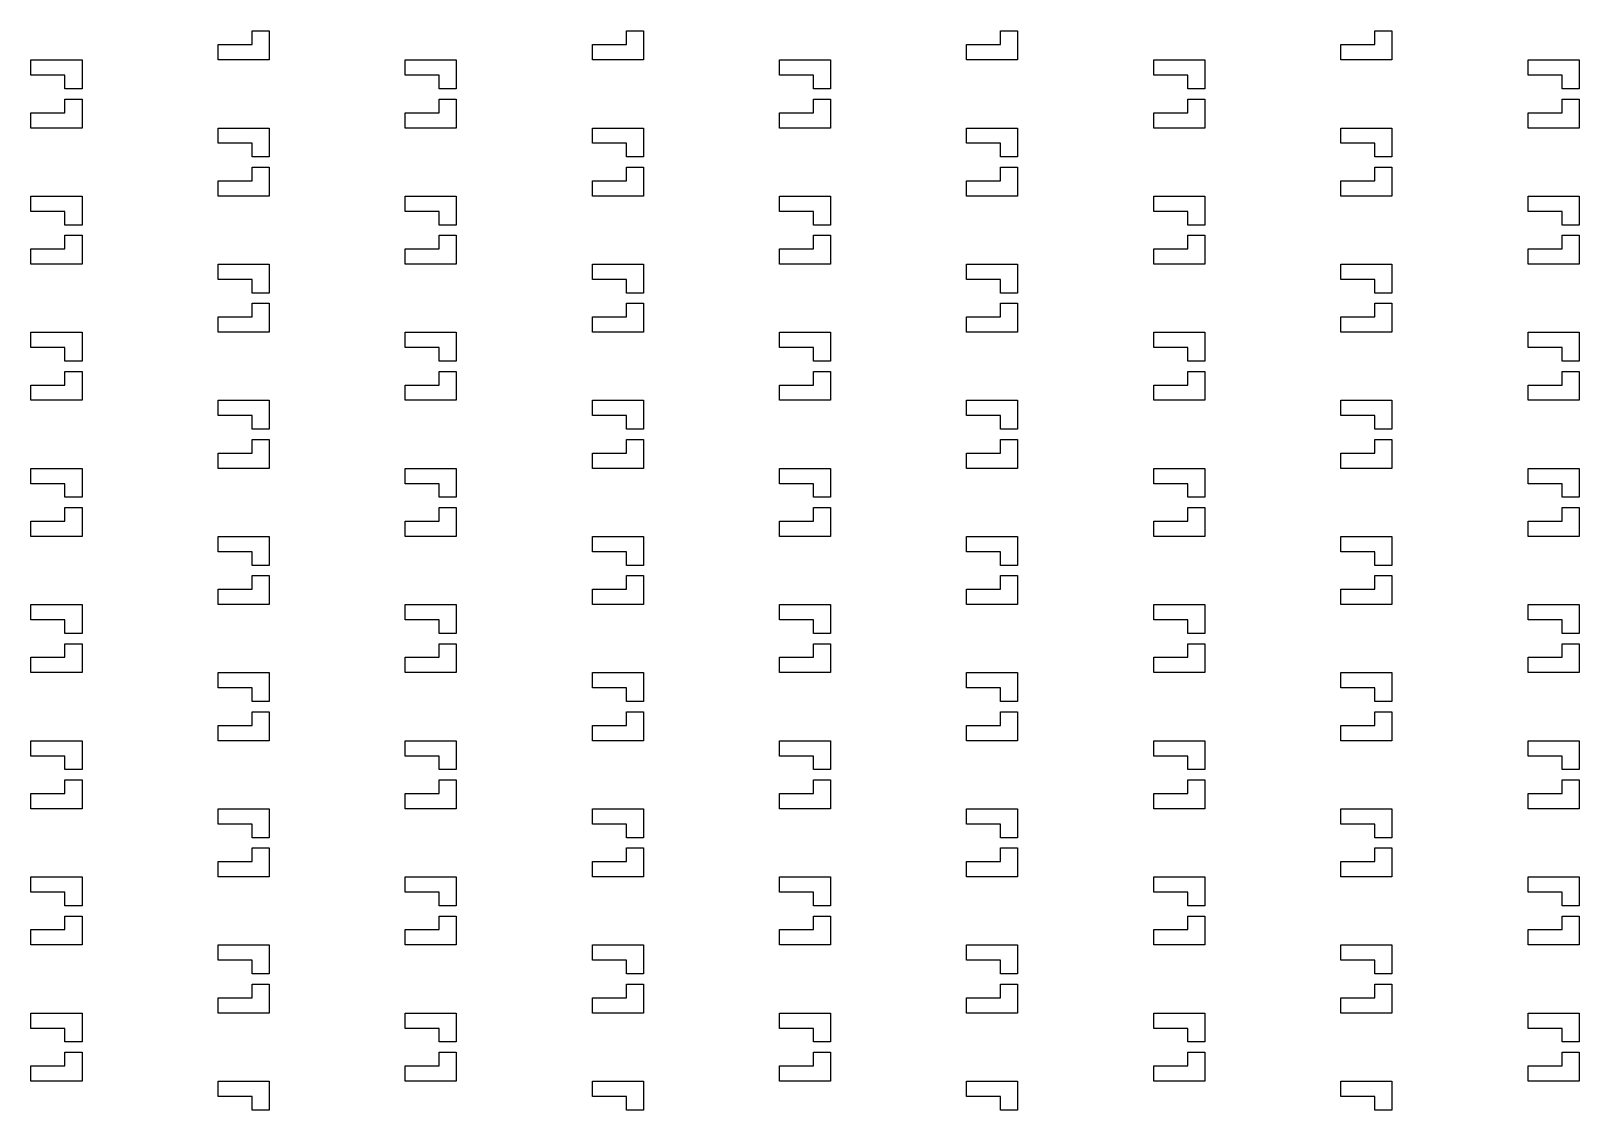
# Model space of a CAD drawing. Header units: millimetres. Extents: x 2102 to 86502, y 1818 to 64568.
# Drawn here: x 26474.5 to 26929.5, y 33165 to 33482 of the extents above; entities that cross this region are included whole.
import ezdxf

# ---------------------------------------------------------------- set-up
doc = ezdxf.new("R2010")
doc.units = ezdxf.units.MM
doc.layers.add('Layer-2', color=3, linetype='Continuous')

msp = doc.modelspace()

# ---------------------------------------------------------------- linework, layer by layer
at = {"layer": 'Layer-2'}
for p, q in [((26539.55, 33477.97), (26539.55, 33481.97)), ((26539.55, 33481.97), (26544.55, 33481.97)), ((26544.55, 33481.97), (26544.55, 33473.47)), ((26649.55, 33477.97), (26649.55, 33481.97)), ((26649.55, 33481.97), (26654.55, 33481.97)), ((26654.55, 33481.97), (26654.55, 33473.47)), ((26759.55, 33477.97), (26759.55, 33481.97)), ((26759.55, 33481.97), (26764.55, 33481.97)), ((26764.55, 33481.97), (26764.55, 33473.47)), ((26869.55, 33477.97), (26869.55, 33481.97)), ((26869.55, 33481.97), (26874.55, 33481.97)), ((26874.55, 33481.97), (26874.55, 33473.47)), ((26529.55, 33477.97), (26539.55, 33477.97)), ((26529.55, 33473.47), (26529.55, 33477.97)), ((26639.55, 33477.97), (26649.55, 33477.97)), ((26639.55, 33473.47), (26639.55, 33477.97)), ((26749.55, 33477.97), (26759.55, 33477.97)), ((26749.55, 33473.47), (26749.55, 33477.97)), ((26859.55, 33477.97), (26869.55, 33477.97)), ((26859.55, 33473.47), (26859.55, 33477.97)), ((26474.55, 33473.47), (26489.55, 33473.47)), ((26474.55, 33468.97), (26474.55, 33473.47)), ((26489.55, 33473.47), (26489.55, 33464.97)), ((26544.55, 33473.47), (26529.55, 33473.47)), ((26584.55, 33473.47), (26599.55, 33473.47)), ((26584.55, 33468.97), (26584.55, 33473.47)), ((26599.55, 33473.47), (26599.55, 33464.97)), ((26654.55, 33473.47), (26639.55, 33473.47)), ((26694.55, 33473.47), (26709.55, 33473.47)), ((26694.55, 33468.97), (26694.55, 33473.47)), ((26709.55, 33473.47), (26709.55, 33464.97)), ((26764.55, 33473.47), (26749.55, 33473.47)), ((26804.55, 33473.47), (26819.55, 33473.47)), ((26804.55, 33468.97), (26804.55, 33473.47)), ((26819.55, 33473.47), (26819.55, 33464.97)), ((26874.55, 33473.47), (26859.55, 33473.47)), ((26914.55, 33473.47), (26929.55, 33473.47)), ((26914.55, 33468.97), (26914.55, 33473.47)), ((26929.55, 33473.47), (26929.55, 33464.97)), ((26484.55, 33468.97), (26474.55, 33468.97)), ((26484.55, 33464.97), (26484.55, 33468.97)), ((26594.55, 33468.97), (26584.55, 33468.97)), ((26594.55, 33464.97), (26594.55, 33468.97)), ((26704.55, 33468.97), (26694.55, 33468.97)), ((26704.55, 33464.97), (26704.55, 33468.97)), ((26814.55, 33468.97), (26804.55, 33468.97)), ((26814.55, 33464.97), (26814.55, 33468.97)), ((26924.55, 33468.97), (26914.55, 33468.97)), ((26924.55, 33464.97), (26924.55, 33468.97)), ((26489.55, 33464.97), (26484.55, 33464.97)), ((26484.55, 33457.97), (26484.55, 33461.97)), ((26484.55, 33461.97), (26489.55, 33461.97)), ((26489.55, 33461.97), (26489.55, 33453.47)), ((26599.55, 33464.97), (26594.55, 33464.97)), ((26594.55, 33457.97), (26594.55, 33461.97)), ((26594.55, 33461.97), (26599.55, 33461.97)), ((26599.55, 33461.97), (26599.55, 33453.47)), ((26709.55, 33464.97), (26704.55, 33464.97)), ((26704.55, 33457.97), (26704.55, 33461.97)), ((26704.55, 33461.97), (26709.55, 33461.97)), ((26709.55, 33461.97), (26709.55, 33453.47)), ((26819.55, 33464.97), (26814.55, 33464.97)), ((26814.55, 33457.97), (26814.55, 33461.97)), ((26814.55, 33461.97), (26819.55, 33461.97)), ((26819.55, 33461.97), (26819.55, 33453.47)), ((26929.55, 33464.97), (26924.55, 33464.97)), ((26924.55, 33457.97), (26924.55, 33461.97)), ((26924.55, 33461.97), (26929.55, 33461.97)), ((26929.55, 33461.97), (26929.55, 33453.47)), ((26474.55, 33457.97), (26484.55, 33457.97)), ((26474.55, 33453.47), (26474.55, 33457.97)), ((26584.55, 33457.97), (26594.55, 33457.97)), ((26584.55, 33453.47), (26584.55, 33457.97)), ((26694.55, 33457.97), (26704.55, 33457.97)), ((26694.55, 33453.47), (26694.55, 33457.97)), ((26804.55, 33457.97), (26814.55, 33457.97)), ((26804.55, 33453.47), (26804.55, 33457.97)), ((26914.55, 33457.97), (26924.55, 33457.97)), ((26914.55, 33453.47), (26914.55, 33457.97)), ((26489.55, 33453.47), (26474.55, 33453.47)), ((26529.55, 33453.47), (26544.55, 33453.47)), ((26529.55, 33448.97), (26529.55, 33453.47)), ((26544.55, 33453.47), (26544.55, 33444.97)), ((26599.55, 33453.47), (26584.55, 33453.47)), ((26639.55, 33453.47), (26654.55, 33453.47)), ((26639.55, 33448.97), (26639.55, 33453.47)), ((26654.55, 33453.47), (26654.55, 33444.97)), ((26709.55, 33453.47), (26694.55, 33453.47)), ((26749.55, 33453.47), (26764.55, 33453.47)), ((26749.55, 33448.97), (26749.55, 33453.47)), ((26764.55, 33453.47), (26764.55, 33444.97)), ((26819.55, 33453.47), (26804.55, 33453.47)), ((26859.55, 33453.47), (26874.55, 33453.47)), ((26859.55, 33448.97), (26859.55, 33453.47)), ((26874.55, 33453.47), (26874.55, 33444.97)), ((26929.55, 33453.47), (26914.55, 33453.47)), ((26539.55, 33448.97), (26529.55, 33448.97)), ((26539.55, 33444.97), (26539.55, 33448.97)), ((26649.55, 33448.97), (26639.55, 33448.97)), ((26649.55, 33444.97), (26649.55, 33448.97)), ((26759.55, 33448.97), (26749.55, 33448.97)), ((26759.55, 33444.97), (26759.55, 33448.97)), ((26869.55, 33448.97), (26859.55, 33448.97)), ((26869.55, 33444.97), (26869.55, 33448.97)), ((26544.55, 33444.97), (26539.55, 33444.97)), ((26654.55, 33444.97), (26649.55, 33444.97)), ((26764.55, 33444.97), (26759.55, 33444.97)), ((26874.55, 33444.97), (26869.55, 33444.97)), ((26529.55, 33437.97), (26539.55, 33437.97)), ((26529.55, 33433.47), (26529.55, 33437.97)), ((26539.55, 33437.97), (26539.55, 33441.97)), ((26539.55, 33441.97), (26544.55, 33441.97)), ((26544.55, 33441.97), (26544.55, 33433.47)), ((26639.55, 33437.97), (26649.55, 33437.97)), ((26639.55, 33433.47), (26639.55, 33437.97)), ((26649.55, 33437.97), (26649.55, 33441.97)), ((26649.55, 33441.97), (26654.55, 33441.97)), ((26654.55, 33441.97), (26654.55, 33433.47)), ((26749.55, 33437.97), (26759.55, 33437.97)), ((26749.55, 33433.47), (26749.55, 33437.97)), ((26759.55, 33437.97), (26759.55, 33441.97)), ((26759.55, 33441.97), (26764.55, 33441.97)), ((26764.55, 33441.97), (26764.55, 33433.47)), ((26859.55, 33437.97), (26869.55, 33437.97)), ((26859.55, 33433.47), (26859.55, 33437.97)), ((26869.55, 33437.97), (26869.55, 33441.97)), ((26869.55, 33441.97), (26874.55, 33441.97)), ((26874.55, 33441.97), (26874.55, 33433.47)), ((26474.55, 33433.47), (26489.55, 33433.47)), ((26474.55, 33428.97), (26474.55, 33433.47)), ((26489.55, 33433.47), (26489.55, 33424.97)), ((26544.55, 33433.47), (26529.55, 33433.47)), ((26584.55, 33433.47), (26599.55, 33433.47)), ((26584.55, 33428.97), (26584.55, 33433.47)), ((26599.55, 33433.47), (26599.55, 33424.97)), ((26654.55, 33433.47), (26639.55, 33433.47)), ((26694.55, 33433.47), (26709.55, 33433.47)), ((26694.55, 33428.97), (26694.55, 33433.47)), ((26709.55, 33433.47), (26709.55, 33424.97)), ((26764.55, 33433.47), (26749.55, 33433.47)), ((26804.55, 33433.47), (26819.55, 33433.47)), ((26804.55, 33428.97), (26804.55, 33433.47)), ((26819.55, 33433.47), (26819.55, 33424.97)), ((26874.55, 33433.47), (26859.55, 33433.47)), ((26914.55, 33433.47), (26929.55, 33433.47)), ((26914.55, 33428.97), (26914.55, 33433.47)), ((26929.55, 33433.47), (26929.55, 33424.97)), ((26484.55, 33428.97), (26474.55, 33428.97)), ((26484.55, 33424.97), (26484.55, 33428.97)), ((26594.55, 33428.97), (26584.55, 33428.97)), ((26594.55, 33424.97), (26594.55, 33428.97)), ((26704.55, 33428.97), (26694.55, 33428.97)), ((26704.55, 33424.97), (26704.55, 33428.97)), ((26814.55, 33428.97), (26804.55, 33428.97)), ((26814.55, 33424.97), (26814.55, 33428.97)), ((26924.55, 33428.97), (26914.55, 33428.97)), ((26924.55, 33424.97), (26924.55, 33428.97)), ((26489.55, 33424.97), (26484.55, 33424.97)), ((26599.55, 33424.97), (26594.55, 33424.97)), ((26709.55, 33424.97), (26704.55, 33424.97)), ((26819.55, 33424.97), (26814.55, 33424.97)), ((26929.55, 33424.97), (26924.55, 33424.97)), ((26484.55, 33417.97), (26484.55, 33421.97)), ((26484.55, 33421.97), (26489.55, 33421.97)), ((26489.55, 33421.97), (26489.55, 33413.47)), ((26594.55, 33417.97), (26594.55, 33421.97)), ((26594.55, 33421.97), (26599.55, 33421.97)), ((26599.55, 33421.97), (26599.55, 33413.47)), ((26704.55, 33417.97), (26704.55, 33421.97)), ((26704.55, 33421.97), (26709.55, 33421.97)), ((26709.55, 33421.97), (26709.55, 33413.47)), ((26814.55, 33417.97), (26814.55, 33421.97)), ((26814.55, 33421.97), (26819.55, 33421.97)), ((26819.55, 33421.97), (26819.55, 33413.47)), ((26924.55, 33417.97), (26924.55, 33421.97)), ((26924.55, 33421.97), (26929.55, 33421.97)), ((26929.55, 33421.97), (26929.55, 33413.47)), ((26474.55, 33417.97), (26484.55, 33417.97)), ((26474.55, 33413.47), (26474.55, 33417.97)), ((26584.55, 33417.97), (26594.55, 33417.97)), ((26584.55, 33413.47), (26584.55, 33417.97)), ((26694.55, 33417.97), (26704.55, 33417.97)), ((26694.55, 33413.47), (26694.55, 33417.97)), ((26804.55, 33417.97), (26814.55, 33417.97)), ((26804.55, 33413.47), (26804.55, 33417.97)), ((26914.55, 33417.97), (26924.55, 33417.97)), ((26914.55, 33413.47), (26914.55, 33417.97)), ((26489.55, 33413.47), (26474.55, 33413.47)), ((26529.55, 33413.47), (26544.55, 33413.47)), ((26529.55, 33408.97), (26529.55, 33413.47)), ((26544.55, 33413.47), (26544.55, 33404.97)), ((26599.55, 33413.47), (26584.55, 33413.47)), ((26639.55, 33413.47), (26654.55, 33413.47)), ((26639.55, 33408.97), (26639.55, 33413.47)), ((26654.55, 33413.47), (26654.55, 33404.97)), ((26709.55, 33413.47), (26694.55, 33413.47)), ((26749.55, 33413.47), (26764.55, 33413.47)), ((26749.55, 33408.97), (26749.55, 33413.47)), ((26764.55, 33413.47), (26764.55, 33404.97)), ((26819.55, 33413.47), (26804.55, 33413.47)), ((26859.55, 33413.47), (26874.55, 33413.47)), ((26859.55, 33408.97), (26859.55, 33413.47)), ((26874.55, 33413.47), (26874.55, 33404.97)), ((26929.55, 33413.47), (26914.55, 33413.47)), ((26539.55, 33408.97), (26529.55, 33408.97)), ((26539.55, 33404.97), (26539.55, 33408.97)), ((26649.55, 33408.97), (26639.55, 33408.97)), ((26649.55, 33404.97), (26649.55, 33408.97)), ((26759.55, 33408.97), (26749.55, 33408.97)), ((26759.55, 33404.97), (26759.55, 33408.97)), ((26869.55, 33408.97), (26859.55, 33408.97)), ((26869.55, 33404.97), (26869.55, 33408.97)), ((26544.55, 33404.97), (26539.55, 33404.97)), ((26539.55, 33397.97), (26539.55, 33401.97)), ((26539.55, 33401.97), (26544.55, 33401.97)), ((26544.55, 33401.97), (26544.55, 33393.47)), ((26654.55, 33404.97), (26649.55, 33404.97)), ((26649.55, 33397.97), (26649.55, 33401.97)), ((26649.55, 33401.97), (26654.55, 33401.97)), ((26654.55, 33401.97), (26654.55, 33393.47)), ((26764.55, 33404.97), (26759.55, 33404.97)), ((26759.55, 33397.97), (26759.55, 33401.97)), ((26759.55, 33401.97), (26764.55, 33401.97)), ((26764.55, 33401.97), (26764.55, 33393.47)), ((26874.55, 33404.97), (26869.55, 33404.97)), ((26869.55, 33397.97), (26869.55, 33401.97)), ((26869.55, 33401.97), (26874.55, 33401.97)), ((26874.55, 33401.97), (26874.55, 33393.47)), ((26529.55, 33397.97), (26539.55, 33397.97)), ((26529.55, 33393.47), (26529.55, 33397.97)), ((26639.55, 33397.97), (26649.55, 33397.97)), ((26639.55, 33393.47), (26639.55, 33397.97)), ((26749.55, 33397.97), (26759.55, 33397.97)), ((26749.55, 33393.47), (26749.55, 33397.97)), ((26859.55, 33397.97), (26869.55, 33397.97)), ((26859.55, 33393.47), (26859.55, 33397.97)), ((26474.55, 33393.47), (26489.55, 33393.47)), ((26474.55, 33388.97), (26474.55, 33393.47)), ((26489.55, 33393.47), (26489.55, 33384.97)), ((26544.55, 33393.47), (26529.55, 33393.47)), ((26584.55, 33393.47), (26599.55, 33393.47)), ((26584.55, 33388.97), (26584.55, 33393.47)), ((26599.55, 33393.47), (26599.55, 33384.97)), ((26654.55, 33393.47), (26639.55, 33393.47)), ((26694.55, 33393.47), (26709.55, 33393.47)), ((26694.55, 33388.97), (26694.55, 33393.47)), ((26709.55, 33393.47), (26709.55, 33384.97)), ((26764.55, 33393.47), (26749.55, 33393.47)), ((26804.55, 33393.47), (26819.55, 33393.47)), ((26804.55, 33388.97), (26804.55, 33393.47)), ((26819.55, 33393.47), (26819.55, 33384.97)), ((26874.55, 33393.47), (26859.55, 33393.47)), ((26914.55, 33393.47), (26929.55, 33393.47)), ((26914.55, 33388.97), (26914.55, 33393.47)), ((26929.55, 33393.47), (26929.55, 33384.97)), ((26484.55, 33388.97), (26474.55, 33388.97)), ((26484.55, 33384.97), (26484.55, 33388.97)), ((26594.55, 33388.97), (26584.55, 33388.97)), ((26594.55, 33384.97), (26594.55, 33388.97)), ((26704.55, 33388.97), (26694.55, 33388.97)), ((26704.55, 33384.97), (26704.55, 33388.97)), ((26814.55, 33388.97), (26804.55, 33388.97)), ((26814.55, 33384.97), (26814.55, 33388.97)), ((26924.55, 33388.97), (26914.55, 33388.97)), ((26924.55, 33384.97), (26924.55, 33388.97)), ((26489.55, 33384.97), (26484.55, 33384.97)), ((26599.55, 33384.97), (26594.55, 33384.97)), ((26709.55, 33384.97), (26704.55, 33384.97)), ((26819.55, 33384.97), (26814.55, 33384.97)), ((26929.55, 33384.97), (26924.55, 33384.97)), ((26484.55, 33377.97), (26484.55, 33381.97)), ((26484.55, 33381.97), (26489.55, 33381.97)), ((26489.55, 33381.97), (26489.55, 33373.47)), ((26594.55, 33377.97), (26594.55, 33381.97)), ((26594.55, 33381.97), (26599.55, 33381.97)), ((26599.55, 33381.97), (26599.55, 33373.47)), ((26704.55, 33377.97), (26704.55, 33381.97)), ((26704.55, 33381.97), (26709.55, 33381.97)), ((26709.55, 33381.97), (26709.55, 33373.47)), ((26814.55, 33377.97), (26814.55, 33381.97)), ((26814.55, 33381.97), (26819.55, 33381.97)), ((26819.55, 33381.97), (26819.55, 33373.47)), ((26924.55, 33377.97), (26924.55, 33381.97)), ((26924.55, 33381.97), (26929.55, 33381.97)), ((26929.55, 33381.97), (26929.55, 33373.47)), ((26474.55, 33377.97), (26484.55, 33377.97)), ((26474.55, 33373.47), (26474.55, 33377.97)), ((26584.55, 33377.97), (26594.55, 33377.97)), ((26584.55, 33373.47), (26584.55, 33377.97)), ((26694.55, 33377.97), (26704.55, 33377.97)), ((26694.55, 33373.47), (26694.55, 33377.97)), ((26804.55, 33377.97), (26814.55, 33377.97)), ((26804.55, 33373.47), (26804.55, 33377.97)), ((26914.55, 33377.97), (26924.55, 33377.97)), ((26914.55, 33373.47), (26914.55, 33377.97)), ((26489.55, 33373.47), (26474.55, 33373.47)), ((26529.55, 33373.47), (26544.55, 33373.47)), ((26529.55, 33368.97), (26529.55, 33373.47)), ((26544.55, 33373.47), (26544.55, 33364.97)), ((26599.55, 33373.47), (26584.55, 33373.47)), ((26639.55, 33373.47), (26654.55, 33373.47)), ((26639.55, 33368.97), (26639.55, 33373.47)), ((26654.55, 33373.47), (26654.55, 33364.97)), ((26709.55, 33373.47), (26694.55, 33373.47)), ((26749.55, 33373.47), (26764.55, 33373.47)), ((26749.55, 33368.97), (26749.55, 33373.47)), ((26764.55, 33373.47), (26764.55, 33364.97)), ((26819.55, 33373.47), (26804.55, 33373.47)), ((26859.55, 33373.47), (26874.55, 33373.47)), ((26859.55, 33368.97), (26859.55, 33373.47)), ((26874.55, 33373.47), (26874.55, 33364.97)), ((26929.55, 33373.47), (26914.55, 33373.47)), ((26539.55, 33368.97), (26529.55, 33368.97)), ((26539.55, 33364.97), (26539.55, 33368.97)), ((26649.55, 33368.97), (26639.55, 33368.97)), ((26649.55, 33364.97), (26649.55, 33368.97)), ((26759.55, 33368.97), (26749.55, 33368.97)), ((26759.55, 33364.97), (26759.55, 33368.97)), ((26869.55, 33368.97), (26859.55, 33368.97)), ((26869.55, 33364.97), (26869.55, 33368.97)), ((26544.55, 33364.97), (26539.55, 33364.97)), ((26539.55, 33357.97), (26539.55, 33361.97)), ((26539.55, 33361.97), (26544.55, 33361.97)), ((26544.55, 33361.97), (26544.55, 33353.47)), ((26654.55, 33364.97), (26649.55, 33364.97)), ((26649.55, 33357.97), (26649.55, 33361.97)), ((26649.55, 33361.97), (26654.55, 33361.97)), ((26654.55, 33361.97), (26654.55, 33353.47)), ((26764.55, 33364.97), (26759.55, 33364.97)), ((26759.55, 33357.97), (26759.55, 33361.97)), ((26759.55, 33361.97), (26764.55, 33361.97)), ((26764.55, 33361.97), (26764.55, 33353.47)), ((26874.55, 33364.97), (26869.55, 33364.97)), ((26869.55, 33357.97), (26869.55, 33361.97)), ((26869.55, 33361.97), (26874.55, 33361.97)), ((26874.55, 33361.97), (26874.55, 33353.47)), ((26529.55, 33357.97), (26539.55, 33357.97)), ((26529.55, 33353.47), (26529.55, 33357.97)), ((26639.55, 33357.97), (26649.55, 33357.97)), ((26639.55, 33353.47), (26639.55, 33357.97)), ((26749.55, 33357.97), (26759.55, 33357.97)), ((26749.55, 33353.47), (26749.55, 33357.97)), ((26859.55, 33357.97), (26869.55, 33357.97)), ((26859.55, 33353.47), (26859.55, 33357.97)), ((26474.55, 33353.47), (26489.55, 33353.47)), ((26474.55, 33348.97), (26474.55, 33353.47)), ((26489.55, 33353.47), (26489.55, 33344.97)), ((26544.55, 33353.47), (26529.55, 33353.47)), ((26584.55, 33353.47), (26599.55, 33353.47)), ((26584.55, 33348.97), (26584.55, 33353.47)), ((26599.55, 33353.47), (26599.55, 33344.97)), ((26654.55, 33353.47), (26639.55, 33353.47)), ((26694.55, 33353.47), (26709.55, 33353.47)), ((26694.55, 33348.97), (26694.55, 33353.47)), ((26709.55, 33353.47), (26709.55, 33344.97)), ((26764.55, 33353.47), (26749.55, 33353.47)), ((26804.55, 33353.47), (26819.55, 33353.47)), ((26804.55, 33348.97), (26804.55, 33353.47)), ((26819.55, 33353.47), (26819.55, 33344.97)), ((26874.55, 33353.47), (26859.55, 33353.47)), ((26914.55, 33353.47), (26929.55, 33353.47)), ((26914.55, 33348.97), (26914.55, 33353.47)), ((26929.55, 33353.47), (26929.55, 33344.97)), ((26484.55, 33348.97), (26474.55, 33348.97)), ((26484.55, 33344.97), (26484.55, 33348.97)), ((26594.55, 33348.97), (26584.55, 33348.97)), ((26594.55, 33344.97), (26594.55, 33348.97)), ((26704.55, 33348.97), (26694.55, 33348.97)), ((26704.55, 33344.97), (26704.55, 33348.97)), ((26814.55, 33348.97), (26804.55, 33348.97)), ((26814.55, 33344.97), (26814.55, 33348.97)), ((26924.55, 33348.97), (26914.55, 33348.97)), ((26924.55, 33344.97), (26924.55, 33348.97)), ((26489.55, 33344.97), (26484.55, 33344.97)), ((26599.55, 33344.97), (26594.55, 33344.97)), ((26709.55, 33344.97), (26704.55, 33344.97)), ((26819.55, 33344.97), (26814.55, 33344.97)), ((26929.55, 33344.97), (26924.55, 33344.97)), ((26474.55, 33337.97), (26484.55, 33337.97)), ((26474.55, 33333.47), (26474.55, 33337.97)), ((26484.55, 33337.97), (26484.55, 33341.97)), ((26484.55, 33341.97), (26489.55, 33341.97)), ((26489.55, 33341.97), (26489.55, 33333.47)), ((26584.55, 33337.97), (26594.55, 33337.97)), ((26584.55, 33333.47), (26584.55, 33337.97)), ((26594.55, 33337.97), (26594.55, 33341.97)), ((26594.55, 33341.97), (26599.55, 33341.97)), ((26599.55, 33341.97), (26599.55, 33333.47)), ((26694.55, 33337.97), (26704.55, 33337.97)), ((26694.55, 33333.47), (26694.55, 33337.97)), ((26704.55, 33337.97), (26704.55, 33341.97)), ((26704.55, 33341.97), (26709.55, 33341.97)), ((26709.55, 33341.97), (26709.55, 33333.47)), ((26804.55, 33337.97), (26814.55, 33337.97)), ((26804.55, 33333.47), (26804.55, 33337.97)), ((26814.55, 33337.97), (26814.55, 33341.97)), ((26814.55, 33341.97), (26819.55, 33341.97)), ((26819.55, 33341.97), (26819.55, 33333.47)), ((26914.55, 33337.97), (26924.55, 33337.97)), ((26914.55, 33333.47), (26914.55, 33337.97)), ((26924.55, 33337.97), (26924.55, 33341.97)), ((26924.55, 33341.97), (26929.55, 33341.97)), ((26929.55, 33341.97), (26929.55, 33333.47)), ((26489.55, 33333.47), (26474.55, 33333.47)), ((26529.55, 33333.47), (26544.55, 33333.47)), ((26529.55, 33328.97), (26529.55, 33333.47)), ((26544.55, 33333.47), (26544.55, 33324.97)), ((26599.55, 33333.47), (26584.55, 33333.47)), ((26639.55, 33333.47), (26654.55, 33333.47)), ((26639.55, 33328.97), (26639.55, 33333.47)), ((26654.55, 33333.47), (26654.55, 33324.97)), ((26709.55, 33333.47), (26694.55, 33333.47)), ((26749.55, 33333.47), (26764.55, 33333.47)), ((26749.55, 33328.97), (26749.55, 33333.47)), ((26764.55, 33333.47), (26764.55, 33324.97)), ((26819.55, 33333.47), (26804.55, 33333.47)), ((26859.55, 33333.47), (26874.55, 33333.47)), ((26859.55, 33328.97), (26859.55, 33333.47)), ((26874.55, 33333.47), (26874.55, 33324.97)), ((26929.55, 33333.47), (26914.55, 33333.47)), ((26539.55, 33328.97), (26529.55, 33328.97)), ((26539.55, 33324.97), (26539.55, 33328.97)), ((26649.55, 33328.97), (26639.55, 33328.97)), ((26649.55, 33324.97), (26649.55, 33328.97)), ((26759.55, 33328.97), (26749.55, 33328.97)), ((26759.55, 33324.97), (26759.55, 33328.97)), ((26869.55, 33328.97), (26859.55, 33328.97)), ((26869.55, 33324.97), (26869.55, 33328.97)), ((26544.55, 33324.97), (26539.55, 33324.97)), ((26654.55, 33324.97), (26649.55, 33324.97)), ((26764.55, 33324.97), (26759.55, 33324.97)), ((26874.55, 33324.97), (26869.55, 33324.97)), ((26539.55, 33317.97), (26539.55, 33321.97)), ((26539.55, 33321.97), (26544.55, 33321.97)), ((26544.55, 33321.97), (26544.55, 33313.47)), ((26649.55, 33317.97), (26649.55, 33321.97)), ((26649.55, 33321.97), (26654.55, 33321.97)), ((26654.55, 33321.97), (26654.55, 33313.47)), ((26759.55, 33317.97), (26759.55, 33321.97)), ((26759.55, 33321.97), (26764.55, 33321.97)), ((26764.55, 33321.97), (26764.55, 33313.47)), ((26869.55, 33317.97), (26869.55, 33321.97)), ((26869.55, 33321.97), (26874.55, 33321.97)), ((26874.55, 33321.97), (26874.55, 33313.47)), ((26529.55, 33317.97), (26539.55, 33317.97)), ((26529.55, 33313.47), (26529.55, 33317.97)), ((26639.55, 33317.97), (26649.55, 33317.97)), ((26639.55, 33313.47), (26639.55, 33317.97)), ((26749.55, 33317.97), (26759.55, 33317.97)), ((26749.55, 33313.47), (26749.55, 33317.97)), ((26859.55, 33317.97), (26869.55, 33317.97)), ((26859.55, 33313.47), (26859.55, 33317.97)), ((26474.55, 33313.47), (26489.55, 33313.47)), ((26474.55, 33308.97), (26474.55, 33313.47)), ((26489.55, 33313.47), (26489.55, 33304.97)), ((26544.55, 33313.47), (26529.55, 33313.47)), ((26584.55, 33313.47), (26599.55, 33313.47)), ((26584.55, 33308.97), (26584.55, 33313.47)), ((26599.55, 33313.47), (26599.55, 33304.97)), ((26654.55, 33313.47), (26639.55, 33313.47)), ((26694.55, 33313.47), (26709.55, 33313.47)), ((26694.55, 33308.97), (26694.55, 33313.47)), ((26709.55, 33313.47), (26709.55, 33304.97)), ((26764.55, 33313.47), (26749.55, 33313.47)), ((26804.55, 33313.47), (26819.55, 33313.47)), ((26804.55, 33308.97), (26804.55, 33313.47)), ((26819.55, 33313.47), (26819.55, 33304.97)), ((26874.55, 33313.47), (26859.55, 33313.47)), ((26914.55, 33313.47), (26929.55, 33313.47)), ((26914.55, 33308.97), (26914.55, 33313.47)), ((26929.55, 33313.47), (26929.55, 33304.97)), ((26484.55, 33308.97), (26474.55, 33308.97)), ((26484.55, 33304.97), (26484.55, 33308.97)), ((26594.55, 33308.97), (26584.55, 33308.97)), ((26594.55, 33304.97), (26594.55, 33308.97)), ((26704.55, 33308.97), (26694.55, 33308.97)), ((26704.55, 33304.97), (26704.55, 33308.97)), ((26814.55, 33308.97), (26804.55, 33308.97)), ((26814.55, 33304.97), (26814.55, 33308.97)), ((26924.55, 33308.97), (26914.55, 33308.97)), ((26924.55, 33304.97), (26924.55, 33308.97)), ((26489.55, 33304.97), (26484.55, 33304.97)), ((26484.55, 33297.97), (26484.55, 33301.97)), ((26484.55, 33301.97), (26489.55, 33301.97)), ((26489.55, 33301.97), (26489.55, 33293.47)), ((26599.55, 33304.97), (26594.55, 33304.97)), ((26594.55, 33297.97), (26594.55, 33301.97)), ((26594.55, 33301.97), (26599.55, 33301.97)), ((26599.55, 33301.97), (26599.55, 33293.47)), ((26709.55, 33304.97), (26704.55, 33304.97)), ((26704.55, 33297.97), (26704.55, 33301.97)), ((26704.55, 33301.97), (26709.55, 33301.97)), ((26709.55, 33301.97), (26709.55, 33293.47)), ((26819.55, 33304.97), (26814.55, 33304.97)), ((26814.55, 33297.97), (26814.55, 33301.97)), ((26814.55, 33301.97), (26819.55, 33301.97)), ((26819.55, 33301.97), (26819.55, 33293.47)), ((26929.55, 33304.97), (26924.55, 33304.97)), ((26924.55, 33297.97), (26924.55, 33301.97)), ((26924.55, 33301.97), (26929.55, 33301.97)), ((26929.55, 33301.97), (26929.55, 33293.47)), ((26474.55, 33297.97), (26484.55, 33297.97)), ((26474.55, 33293.47), (26474.55, 33297.97)), ((26584.55, 33297.97), (26594.55, 33297.97)), ((26584.55, 33293.47), (26584.55, 33297.97)), ((26694.55, 33297.97), (26704.55, 33297.97)), ((26694.55, 33293.47), (26694.55, 33297.97)), ((26804.55, 33297.97), (26814.55, 33297.97)), ((26804.55, 33293.47), (26804.55, 33297.97)), ((26914.55, 33297.97), (26924.55, 33297.97)), ((26914.55, 33293.47), (26914.55, 33297.97)), ((26489.55, 33293.47), (26474.55, 33293.47)), ((26529.55, 33293.47), (26544.55, 33293.47)), ((26529.55, 33288.97), (26529.55, 33293.47)), ((26544.55, 33293.47), (26544.55, 33284.97)), ((26599.55, 33293.47), (26584.55, 33293.47)), ((26639.55, 33293.47), (26654.55, 33293.47)), ((26639.55, 33288.97), (26639.55, 33293.47)), ((26654.55, 33293.47), (26654.55, 33284.97)), ((26709.55, 33293.47), (26694.55, 33293.47)), ((26749.55, 33293.47), (26764.55, 33293.47)), ((26749.55, 33288.97), (26749.55, 33293.47)), ((26764.55, 33293.47), (26764.55, 33284.97)), ((26819.55, 33293.47), (26804.55, 33293.47)), ((26859.55, 33293.47), (26874.55, 33293.47)), ((26859.55, 33288.97), (26859.55, 33293.47)), ((26874.55, 33293.47), (26874.55, 33284.97)), ((26929.55, 33293.47), (26914.55, 33293.47)), ((26539.55, 33288.97), (26529.55, 33288.97)), ((26539.55, 33284.97), (26539.55, 33288.97)), ((26649.55, 33288.97), (26639.55, 33288.97)), ((26649.55, 33284.97), (26649.55, 33288.97)), ((26759.55, 33288.97), (26749.55, 33288.97)), ((26759.55, 33284.97), (26759.55, 33288.97)), ((26869.55, 33288.97), (26859.55, 33288.97)), ((26869.55, 33284.97), (26869.55, 33288.97)), ((26544.55, 33284.97), (26539.55, 33284.97)), ((26654.55, 33284.97), (26649.55, 33284.97)), ((26764.55, 33284.97), (26759.55, 33284.97)), ((26874.55, 33284.97), (26869.55, 33284.97)), ((26539.55, 33277.97), (26539.55, 33281.97)), ((26539.55, 33281.97), (26544.55, 33281.97)), ((26544.55, 33281.97), (26544.55, 33273.47)), ((26649.55, 33277.97), (26649.55, 33281.97)), ((26649.55, 33281.97), (26654.55, 33281.97)), ((26654.55, 33281.97), (26654.55, 33273.47)), ((26759.55, 33277.97), (26759.55, 33281.97)), ((26759.55, 33281.97), (26764.55, 33281.97)), ((26764.55, 33281.97), (26764.55, 33273.47)), ((26869.55, 33277.97), (26869.55, 33281.97)), ((26869.55, 33281.97), (26874.55, 33281.97)), ((26874.55, 33281.97), (26874.55, 33273.47)), ((26529.55, 33277.97), (26539.55, 33277.97)), ((26529.55, 33273.47), (26529.55, 33277.97)), ((26639.55, 33277.97), (26649.55, 33277.97)), ((26639.55, 33273.47), (26639.55, 33277.97)), ((26749.55, 33277.97), (26759.55, 33277.97)), ((26749.55, 33273.47), (26749.55, 33277.97)), ((26859.55, 33277.97), (26869.55, 33277.97)), ((26859.55, 33273.47), (26859.55, 33277.97)), ((26474.55, 33273.47), (26489.55, 33273.47)), ((26474.55, 33268.97), (26474.55, 33273.47)), ((26489.55, 33273.47), (26489.55, 33264.97)), ((26544.55, 33273.47), (26529.55, 33273.47)), ((26584.55, 33273.47), (26599.55, 33273.47)), ((26584.55, 33268.97), (26584.55, 33273.47)), ((26599.55, 33273.47), (26599.55, 33264.97)), ((26654.55, 33273.47), (26639.55, 33273.47)), ((26694.55, 33273.47), (26709.55, 33273.47)), ((26694.55, 33268.97), (26694.55, 33273.47)), ((26709.55, 33273.47), (26709.55, 33264.97)), ((26764.55, 33273.47), (26749.55, 33273.47)), ((26804.55, 33273.47), (26819.55, 33273.47)), ((26804.55, 33268.97), (26804.55, 33273.47)), ((26819.55, 33273.47), (26819.55, 33264.97)), ((26874.55, 33273.47), (26859.55, 33273.47)), ((26914.55, 33273.47), (26929.55, 33273.47)), ((26914.55, 33268.97), (26914.55, 33273.47)), ((26929.55, 33273.47), (26929.55, 33264.97)), ((26484.55, 33268.97), (26474.55, 33268.97)), ((26484.55, 33264.97), (26484.55, 33268.97)), ((26594.55, 33268.97), (26584.55, 33268.97)), ((26594.55, 33264.97), (26594.55, 33268.97)), ((26704.55, 33268.97), (26694.55, 33268.97)), ((26704.55, 33264.97), (26704.55, 33268.97)), ((26814.55, 33268.97), (26804.55, 33268.97)), ((26814.55, 33264.97), (26814.55, 33268.97)), ((26924.55, 33268.97), (26914.55, 33268.97)), ((26924.55, 33264.97), (26924.55, 33268.97)), ((26489.55, 33264.97), (26484.55, 33264.97)), ((26484.55, 33257.97), (26484.55, 33261.97)), ((26484.55, 33261.97), (26489.55, 33261.97)), ((26489.55, 33261.97), (26489.55, 33253.47)), ((26599.55, 33264.97), (26594.55, 33264.97)), ((26594.55, 33257.97), (26594.55, 33261.97)), ((26594.55, 33261.97), (26599.55, 33261.97)), ((26599.55, 33261.97), (26599.55, 33253.47)), ((26709.55, 33264.97), (26704.55, 33264.97)), ((26704.55, 33257.97), (26704.55, 33261.97)), ((26704.55, 33261.97), (26709.55, 33261.97)), ((26709.55, 33261.97), (26709.55, 33253.47)), ((26819.55, 33264.97), (26814.55, 33264.97)), ((26814.55, 33257.97), (26814.55, 33261.97)), ((26814.55, 33261.97), (26819.55, 33261.97)), ((26819.55, 33261.97), (26819.55, 33253.47)), ((26929.55, 33264.97), (26924.55, 33264.97)), ((26924.55, 33257.97), (26924.55, 33261.97)), ((26924.55, 33261.97), (26929.55, 33261.97)), ((26929.55, 33261.97), (26929.55, 33253.47)), ((26474.55, 33257.97), (26484.55, 33257.97)), ((26474.55, 33253.47), (26474.55, 33257.97)), ((26584.55, 33257.97), (26594.55, 33257.97)), ((26584.55, 33253.47), (26584.55, 33257.97)), ((26694.55, 33257.97), (26704.55, 33257.97)), ((26694.55, 33253.47), (26694.55, 33257.97)), ((26804.55, 33257.97), (26814.55, 33257.97)), ((26804.55, 33253.47), (26804.55, 33257.97)), ((26914.55, 33257.97), (26924.55, 33257.97)), ((26914.55, 33253.47), (26914.55, 33257.97)), ((26489.55, 33253.47), (26474.55, 33253.47)), ((26529.55, 33253.47), (26544.55, 33253.47)), ((26529.55, 33248.97), (26529.55, 33253.47)), ((26544.55, 33253.47), (26544.55, 33244.97)), ((26599.55, 33253.47), (26584.55, 33253.47)), ((26639.55, 33253.47), (26654.55, 33253.47)), ((26639.55, 33248.97), (26639.55, 33253.47)), ((26654.55, 33253.47), (26654.55, 33244.97)), ((26709.55, 33253.47), (26694.55, 33253.47)), ((26749.55, 33253.47), (26764.55, 33253.47)), ((26749.55, 33248.97), (26749.55, 33253.47)), ((26764.55, 33253.47), (26764.55, 33244.97)), ((26819.55, 33253.47), (26804.55, 33253.47)), ((26859.55, 33253.47), (26874.55, 33253.47)), ((26859.55, 33248.97), (26859.55, 33253.47)), ((26874.55, 33253.47), (26874.55, 33244.97)), ((26929.55, 33253.47), (26914.55, 33253.47)), ((26539.55, 33248.97), (26529.55, 33248.97)), ((26539.55, 33244.97), (26539.55, 33248.97)), ((26649.55, 33248.97), (26639.55, 33248.97)), ((26649.55, 33244.97), (26649.55, 33248.97)), ((26759.55, 33248.97), (26749.55, 33248.97)), ((26759.55, 33244.97), (26759.55, 33248.97)), ((26869.55, 33248.97), (26859.55, 33248.97)), ((26869.55, 33244.97), (26869.55, 33248.97)), ((26544.55, 33244.97), (26539.55, 33244.97)), ((26654.55, 33244.97), (26649.55, 33244.97)), ((26764.55, 33244.97), (26759.55, 33244.97)), ((26874.55, 33244.97), (26869.55, 33244.97)), ((26529.55, 33237.97), (26539.55, 33237.97)), ((26529.55, 33233.47), (26529.55, 33237.97)), ((26539.55, 33237.97), (26539.55, 33241.97)), ((26539.55, 33241.97), (26544.55, 33241.97)), ((26544.55, 33241.97), (26544.55, 33233.47)), ((26639.55, 33237.97), (26649.55, 33237.97)), ((26639.55, 33233.47), (26639.55, 33237.97)), ((26649.55, 33237.97), (26649.55, 33241.97)), ((26649.55, 33241.97), (26654.55, 33241.97)), ((26654.55, 33241.97), (26654.55, 33233.47)), ((26749.55, 33237.97), (26759.55, 33237.97)), ((26749.55, 33233.47), (26749.55, 33237.97)), ((26759.55, 33237.97), (26759.55, 33241.97)), ((26759.55, 33241.97), (26764.55, 33241.97)), ((26764.55, 33241.97), (26764.55, 33233.47)), ((26859.55, 33237.97), (26869.55, 33237.97)), ((26859.55, 33233.47), (26859.55, 33237.97)), ((26869.55, 33237.97), (26869.55, 33241.97)), ((26869.55, 33241.97), (26874.55, 33241.97)), ((26874.55, 33241.97), (26874.55, 33233.47)), ((26474.55, 33233.47), (26489.55, 33233.47)), ((26474.55, 33228.97), (26474.55, 33233.47)), ((26489.55, 33233.47), (26489.55, 33224.97)), ((26544.55, 33233.47), (26529.55, 33233.47)), ((26584.55, 33233.47), (26599.55, 33233.47)), ((26584.55, 33228.97), (26584.55, 33233.47)), ((26599.55, 33233.47), (26599.55, 33224.97)), ((26654.55, 33233.47), (26639.55, 33233.47)), ((26694.55, 33233.47), (26709.55, 33233.47)), ((26694.55, 33228.97), (26694.55, 33233.47)), ((26709.55, 33233.47), (26709.55, 33224.97)), ((26764.55, 33233.47), (26749.55, 33233.47)), ((26804.55, 33233.47), (26819.55, 33233.47)), ((26804.55, 33228.97), (26804.55, 33233.47)), ((26819.55, 33233.47), (26819.55, 33224.97)), ((26874.55, 33233.47), (26859.55, 33233.47)), ((26914.55, 33233.47), (26929.55, 33233.47)), ((26914.55, 33228.97), (26914.55, 33233.47)), ((26929.55, 33233.47), (26929.55, 33224.97)), ((26484.55, 33228.97), (26474.55, 33228.97)), ((26484.55, 33224.97), (26484.55, 33228.97)), ((26594.55, 33228.97), (26584.55, 33228.97)), ((26594.55, 33224.97), (26594.55, 33228.97)), ((26704.55, 33228.97), (26694.55, 33228.97)), ((26704.55, 33224.97), (26704.55, 33228.97)), ((26814.55, 33228.97), (26804.55, 33228.97)), ((26814.55, 33224.97), (26814.55, 33228.97)), ((26924.55, 33228.97), (26914.55, 33228.97)), ((26924.55, 33224.97), (26924.55, 33228.97)), ((26489.55, 33224.97), (26484.55, 33224.97)), ((26599.55, 33224.97), (26594.55, 33224.97)), ((26709.55, 33224.97), (26704.55, 33224.97)), ((26819.55, 33224.97), (26814.55, 33224.97)), ((26929.55, 33224.97), (26924.55, 33224.97)), ((26484.55, 33217.97), (26484.55, 33221.97)), ((26484.55, 33221.97), (26489.55, 33221.97)), ((26489.55, 33221.97), (26489.55, 33213.47)), ((26594.55, 33217.97), (26594.55, 33221.97)), ((26594.55, 33221.97), (26599.55, 33221.97)), ((26599.55, 33221.97), (26599.55, 33213.47)), ((26704.55, 33217.97), (26704.55, 33221.97)), ((26704.55, 33221.97), (26709.55, 33221.97)), ((26709.55, 33221.97), (26709.55, 33213.47)), ((26814.55, 33217.97), (26814.55, 33221.97)), ((26814.55, 33221.97), (26819.55, 33221.97)), ((26819.55, 33221.97), (26819.55, 33213.47)), ((26924.55, 33217.97), (26924.55, 33221.97)), ((26924.55, 33221.97), (26929.55, 33221.97)), ((26929.55, 33221.97), (26929.55, 33213.47)), ((26474.55, 33217.97), (26484.55, 33217.97)), ((26474.55, 33213.47), (26474.55, 33217.97)), ((26584.55, 33217.97), (26594.55, 33217.97)), ((26584.55, 33213.47), (26584.55, 33217.97)), ((26694.55, 33217.97), (26704.55, 33217.97)), ((26694.55, 33213.47), (26694.55, 33217.97)), ((26804.55, 33217.97), (26814.55, 33217.97)), ((26804.55, 33213.47), (26804.55, 33217.97)), ((26914.55, 33217.97), (26924.55, 33217.97)), ((26914.55, 33213.47), (26914.55, 33217.97)), ((26489.55, 33213.47), (26474.55, 33213.47)), ((26529.55, 33213.47), (26544.55, 33213.47)), ((26529.55, 33208.97), (26529.55, 33213.47)), ((26544.55, 33213.47), (26544.55, 33204.97)), ((26599.55, 33213.47), (26584.55, 33213.47)), ((26639.55, 33213.47), (26654.55, 33213.47)), ((26639.55, 33208.97), (26639.55, 33213.47)), ((26654.55, 33213.47), (26654.55, 33204.97)), ((26709.55, 33213.47), (26694.55, 33213.47)), ((26749.55, 33213.47), (26764.55, 33213.47)), ((26749.55, 33208.97), (26749.55, 33213.47)), ((26764.55, 33213.47), (26764.55, 33204.97)), ((26819.55, 33213.47), (26804.55, 33213.47)), ((26859.55, 33213.47), (26874.55, 33213.47)), ((26859.55, 33208.97), (26859.55, 33213.47)), ((26874.55, 33213.47), (26874.55, 33204.97)), ((26929.55, 33213.47), (26914.55, 33213.47)), ((26539.55, 33208.97), (26529.55, 33208.97)), ((26539.55, 33204.97), (26539.55, 33208.97)), ((26649.55, 33208.97), (26639.55, 33208.97)), ((26649.55, 33204.97), (26649.55, 33208.97)), ((26759.55, 33208.97), (26749.55, 33208.97)), ((26759.55, 33204.97), (26759.55, 33208.97)), ((26869.55, 33208.97), (26859.55, 33208.97)), ((26869.55, 33204.97), (26869.55, 33208.97)), ((26544.55, 33204.97), (26539.55, 33204.97)), ((26539.55, 33197.97), (26539.55, 33201.97)), ((26539.55, 33201.97), (26544.55, 33201.97)), ((26544.55, 33201.97), (26544.55, 33193.47)), ((26654.55, 33204.97), (26649.55, 33204.97)), ((26649.55, 33197.97), (26649.55, 33201.97)), ((26649.55, 33201.97), (26654.55, 33201.97)), ((26654.55, 33201.97), (26654.55, 33193.47)), ((26764.55, 33204.97), (26759.55, 33204.97)), ((26759.55, 33197.97), (26759.55, 33201.97)), ((26759.55, 33201.97), (26764.55, 33201.97)), ((26764.55, 33201.97), (26764.55, 33193.47)), ((26874.55, 33204.97), (26869.55, 33204.97)), ((26869.55, 33197.97), (26869.55, 33201.97)), ((26869.55, 33201.97), (26874.55, 33201.97)), ((26874.55, 33201.97), (26874.55, 33193.47)), ((26529.55, 33197.97), (26539.55, 33197.97)), ((26529.55, 33193.47), (26529.55, 33197.97)), ((26639.55, 33197.97), (26649.55, 33197.97)), ((26639.55, 33193.47), (26639.55, 33197.97)), ((26749.55, 33197.97), (26759.55, 33197.97)), ((26749.55, 33193.47), (26749.55, 33197.97)), ((26859.55, 33197.97), (26869.55, 33197.97)), ((26859.55, 33193.47), (26859.55, 33197.97)), ((26474.55, 33193.47), (26489.55, 33193.47)), ((26474.55, 33188.97), (26474.55, 33193.47)), ((26489.55, 33193.47), (26489.55, 33184.97)), ((26544.55, 33193.47), (26529.55, 33193.47)), ((26584.55, 33193.47), (26599.55, 33193.47)), ((26584.55, 33188.97), (26584.55, 33193.47)), ((26599.55, 33193.47), (26599.55, 33184.97)), ((26654.55, 33193.47), (26639.55, 33193.47)), ((26694.55, 33193.47), (26709.55, 33193.47)), ((26694.55, 33188.97), (26694.55, 33193.47)), ((26709.55, 33193.47), (26709.55, 33184.97)), ((26764.55, 33193.47), (26749.55, 33193.47)), ((26804.55, 33193.47), (26819.55, 33193.47)), ((26804.55, 33188.97), (26804.55, 33193.47)), ((26819.55, 33193.47), (26819.55, 33184.97)), ((26874.55, 33193.47), (26859.55, 33193.47)), ((26914.55, 33193.47), (26929.55, 33193.47)), ((26914.55, 33188.97), (26914.55, 33193.47)), ((26929.55, 33193.47), (26929.55, 33184.97)), ((26484.55, 33188.97), (26474.55, 33188.97)), ((26484.55, 33184.97), (26484.55, 33188.97)), ((26594.55, 33188.97), (26584.55, 33188.97)), ((26594.55, 33184.97), (26594.55, 33188.97)), ((26704.55, 33188.97), (26694.55, 33188.97)), ((26704.55, 33184.97), (26704.55, 33188.97)), ((26814.55, 33188.97), (26804.55, 33188.97)), ((26814.55, 33184.97), (26814.55, 33188.97)), ((26924.55, 33188.97), (26914.55, 33188.97)), ((26924.55, 33184.97), (26924.55, 33188.97)), ((26489.55, 33184.97), (26484.55, 33184.97)), ((26599.55, 33184.97), (26594.55, 33184.97)), ((26709.55, 33184.97), (26704.55, 33184.97)), ((26819.55, 33184.97), (26814.55, 33184.97)), ((26929.55, 33184.97), (26924.55, 33184.97)), ((26484.55, 33177.97), (26484.55, 33181.97)), ((26484.55, 33181.97), (26489.55, 33181.97)), ((26489.55, 33181.97), (26489.55, 33173.47)), ((26594.55, 33177.97), (26594.55, 33181.97)), ((26594.55, 33181.97), (26599.55, 33181.97)), ((26599.55, 33181.97), (26599.55, 33173.47)), ((26704.55, 33177.97), (26704.55, 33181.97)), ((26704.55, 33181.97), (26709.55, 33181.97)), ((26709.55, 33181.97), (26709.55, 33173.47)), ((26814.55, 33177.97), (26814.55, 33181.97)), ((26814.55, 33181.97), (26819.55, 33181.97)), ((26819.55, 33181.97), (26819.55, 33173.47)), ((26924.55, 33177.97), (26924.55, 33181.97)), ((26924.55, 33181.97), (26929.55, 33181.97)), ((26929.55, 33181.97), (26929.55, 33173.47)), ((26474.55, 33177.97), (26484.55, 33177.97)), ((26474.55, 33173.47), (26474.55, 33177.97)), ((26584.55, 33177.97), (26594.55, 33177.97)), ((26584.55, 33173.47), (26584.55, 33177.97)), ((26694.55, 33177.97), (26704.55, 33177.97)), ((26694.55, 33173.47), (26694.55, 33177.97)), ((26804.55, 33177.97), (26814.55, 33177.97)), ((26804.55, 33173.47), (26804.55, 33177.97)), ((26914.55, 33177.97), (26924.55, 33177.97)), ((26914.55, 33173.47), (26914.55, 33177.97)), ((26489.55, 33173.47), (26474.55, 33173.47)), ((26529.55, 33173.47), (26544.55, 33173.47)), ((26529.55, 33168.97), (26529.55, 33173.47)), ((26544.55, 33173.47), (26544.55, 33164.97)), ((26599.55, 33173.47), (26584.55, 33173.47)), ((26639.55, 33173.47), (26654.55, 33173.47)), ((26639.55, 33168.97), (26639.55, 33173.47)), ((26654.55, 33173.47), (26654.55, 33164.97)), ((26709.55, 33173.47), (26694.55, 33173.47)), ((26749.55, 33173.47), (26764.55, 33173.47)), ((26749.55, 33168.97), (26749.55, 33173.47)), ((26764.55, 33173.47), (26764.55, 33164.97)), ((26819.55, 33173.47), (26804.55, 33173.47)), ((26859.55, 33173.47), (26874.55, 33173.47)), ((26859.55, 33168.97), (26859.55, 33173.47)), ((26874.55, 33173.47), (26874.55, 33164.97)), ((26929.55, 33173.47), (26914.55, 33173.47)), ((26539.55, 33168.97), (26529.55, 33168.97)), ((26539.55, 33164.97), (26539.55, 33168.97)), ((26544.55, 33164.97), (26539.55, 33164.97)), ((26649.55, 33168.97), (26639.55, 33168.97)), ((26649.55, 33164.97), (26649.55, 33168.97)), ((26654.55, 33164.97), (26649.55, 33164.97)), ((26759.55, 33168.97), (26749.55, 33168.97)), ((26759.55, 33164.97), (26759.55, 33168.97)), ((26764.55, 33164.97), (26759.55, 33164.97)), ((26869.55, 33168.97), (26859.55, 33168.97)), ((26869.55, 33164.97), (26869.55, 33168.97)), ((26874.55, 33164.97), (26869.55, 33164.97))]:
    msp.add_line(p, q, dxfattribs=at)

doc.saveas('drawing.dxf')
